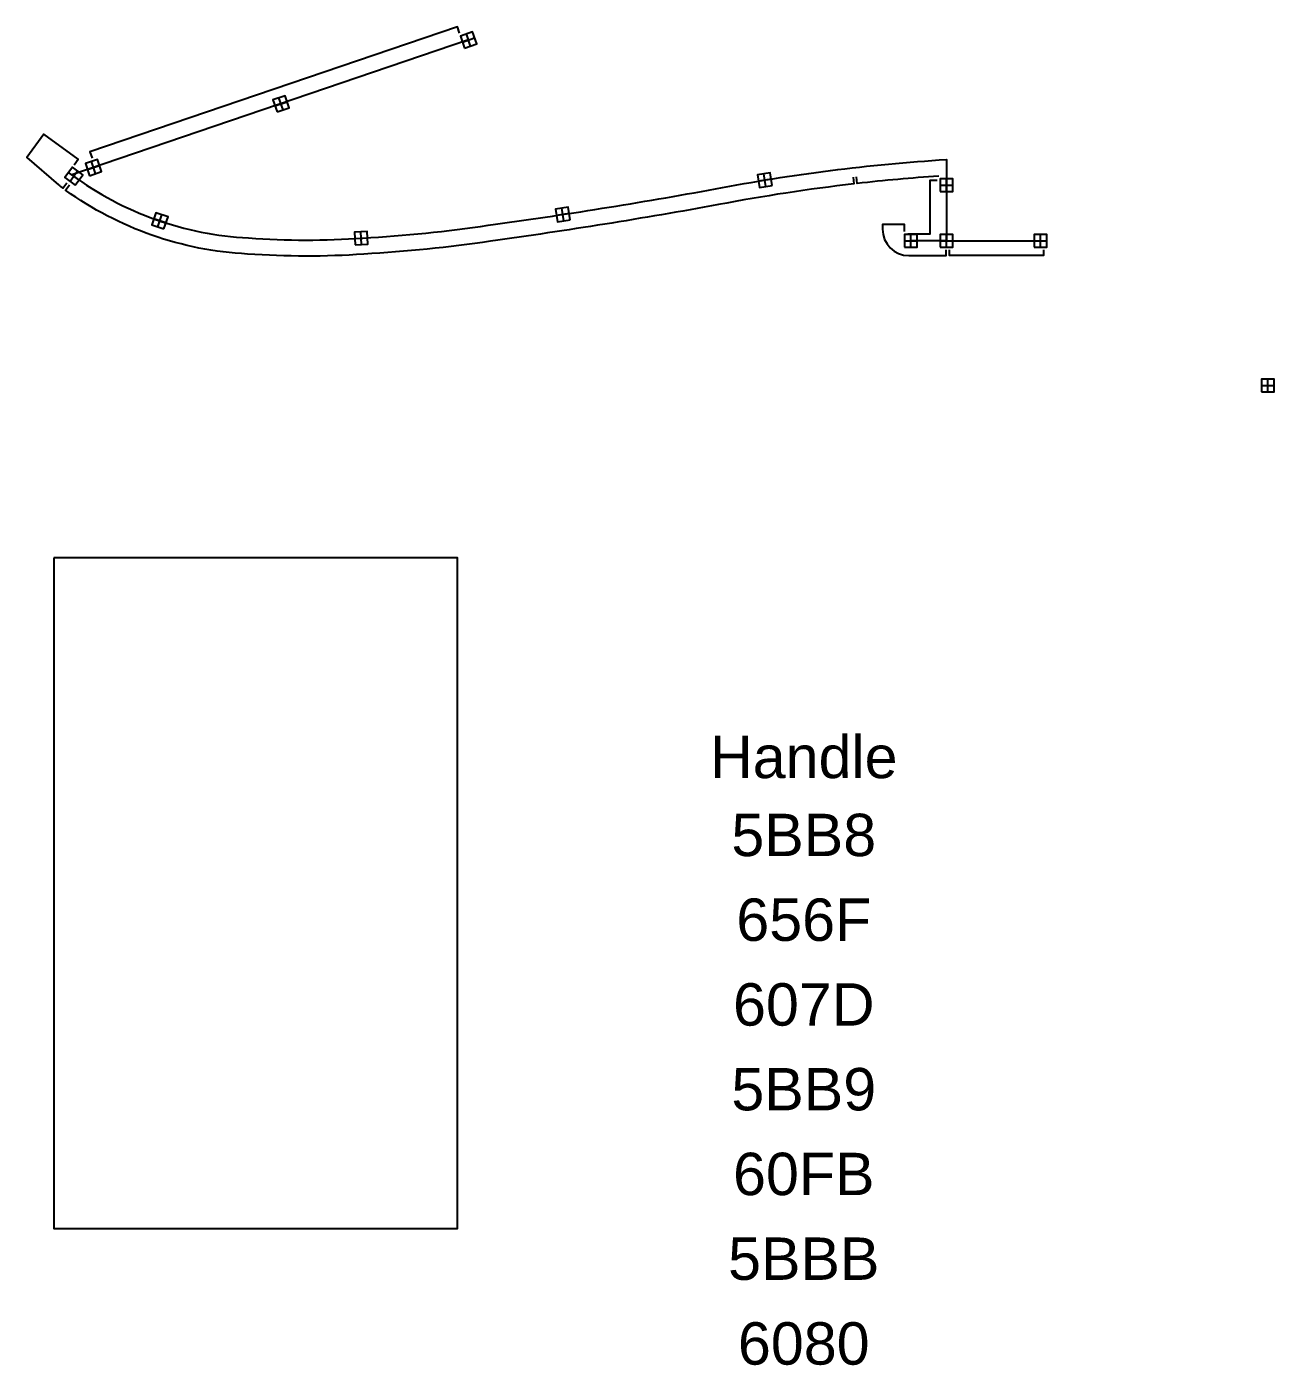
# Model space of a CAD drawing. Header units: millimetres. Extents: x -7838 to 78912, y -32093 to 42426.
# Drawn here: x 72719 to 76429, y 33834 to 37813 of the extents above; entities that cross this region are included whole.
import ezdxf

# ---------------------------------------------------------------- set-up
doc = ezdxf.new("R2010")
doc.units = ezdxf.units.MM
doc.layers.add('002 - STRUCTURAL STEEL', color=4, linetype='Continuous')
doc.layers.add('A11_ALU.SOLID SHEET', color=7, linetype='Continuous')
doc.styles.get("Standard").update_dxf_attribs({"font": 'arial.ttf'})

# ---------------------------------------------------------------- blocks, each defined once
blk = doc.blocks.new('A$Cef3d9720')
at = {"layer": '002 - STRUCTURAL STEEL'}
blk.add_lwpolyline([(-19, -19), (19, -19), (19, 19), (-19, 19)], close=True, dxfattribs=at)
at = {"layer": 'Defpoints', "color": 250}
for p, q in [((-19, 0), (19, 0)), ((0, -19), (0, 19))]:
    blk.add_line(p, q, dxfattribs=at)

msp = doc.modelspace()

# ---------------------------------------------------------------- linework, layer by layer
msp.add_lwpolyline([(72799.784, 36233.994), (72799.784, 34239.994), (73999.784, 34239.994), (73999.784, 36233.994)], close=True)
at = {"layer": '002 - STRUCTURAL STEEL', "ltscale": 0.1}
msp.add_lwpolyline([(74033.227, 37774.104), (72853.817, 37373.033, 0.14742551), (73378.894, 37185.461, 0.03532719), (73718.716, 37185.032, 0.02156653), (74091.764, 37223.09, 0.01061373), (74767.468, 37331.437, -0.03167264), (75454.088, 37418.701), (75454.088, 37177.174), (75734.088, 37177.174)], format="xyb", dxfattribs=at)
msp.add_lwpolyline([(75454.088, 37177.174), (75348.088, 37177.174)], dxfattribs=at)
at = {"layer": 'A11_ALU.SOLID SHEET', "color": 1}
for points in [[(74006.223, 37794.496), (73999.784, 37813.431), (72907.142, 37441.866), (72913.582, 37422.931)], [(75339.088, 37198.172), (75406.088, 37198.172), (75406.088, 37357.574), (75426.088, 37357.574)], [(75743.088, 37150.172), (75743.088, 37133.172), (75463.088, 37133.172), (75463.088, 37150.172)]]:
    msp.add_lwpolyline(points, dxfattribs=at)
for points in [[(72860.314, 37403.147), (72872.082, 37419.318), (72769.798, 37493.751), (72719.453, 37424.567), (72813.57, 37343.516, 0.00412087), (72826.951, 37333.506), (72838.719, 37349.678)], [(75176.606, 37366.121), (75178.893, 37346.253, 0.01879243), (74776.252, 37284.493, -0.01061467), (74098.488, 37175.807, -0.0215423), (73721.767, 37137.371, -0.03524875), (73375.973, 37137.79, -0.14430909), (72835.037, 37327.622), (72846.805, 37343.794)], [(75329.088, 37205.174), (75329.088, 37225.174), (75264.088, 37225.174), (75264.088, 37211.174, 0.41421356), (75342.088, 37133.174), (75453.088, 37133.174), (75453.088, 37150.174)]]:
    msp.add_lwpolyline(points, format="xyb", dxfattribs=at)
at = {"layer": 'A11_ALU.SOLID SHEET', "color": 1, "ltscale": 0.1}
msp.add_lwpolyline([(75431.088, 37369.332, 0.01121946), (75188.829, 37347.387), (75186.541, 37367.256)], format="xyb", dxfattribs=at)

# ---------------------------------------------------------------- block references
at = {"layer": '002 - STRUCTURAL STEEL'}
for p, rotation in [((74033.227, 37774.104), 18.781168), ((73475.545, 37584.458), 18.781168), ((72917.862, 37394.812), 18.781168), ((72859.202, 37369.327), 53.95655999999999), ((74914.055, 37357.525), 98.69076899999999), ((73115.323, 37236.278), 71.141729), ((74313.745, 37255.454), 98.69076899999999), ((73713.882, 37184.943), 3.424966)]:
    msp.add_blockref('A$Cef3d9720', p, dxfattribs=dict(at, rotation=rotation))
for p in [(75454.088, 37342.672), (75348.088, 37177.174), (75454.088, 37177.174), (75734.088, 37177.174), (76409.856, 36746.66)]:
    msp.add_blockref('A$Cef3d9720', p, dxfattribs=at)

# ---------------------------------------------------------------- texts
at = {"char_height": 126, "width": 767.40246}
for s, insert, attachment_point in [('Handle', (75029.918, 35641.512), 5), ('5BB8', (75029.918, 35473.512), 2), ('656F', (75029.918, 35221.512), 2), ('607D', (75029.918, 34969.512), 2), ('5BB9', (75029.918, 34717.512), 2), ('60FB', (75029.918, 34465.512), 2), ('5BBB', (75029.918, 34213.512), 2), ('6080', (75029.918, 33961.512), 2)]:
    msp.add_mtext(s, dxfattribs=dict(at, insert=insert, attachment_point=attachment_point))

doc.saveas('drawing.dxf')
